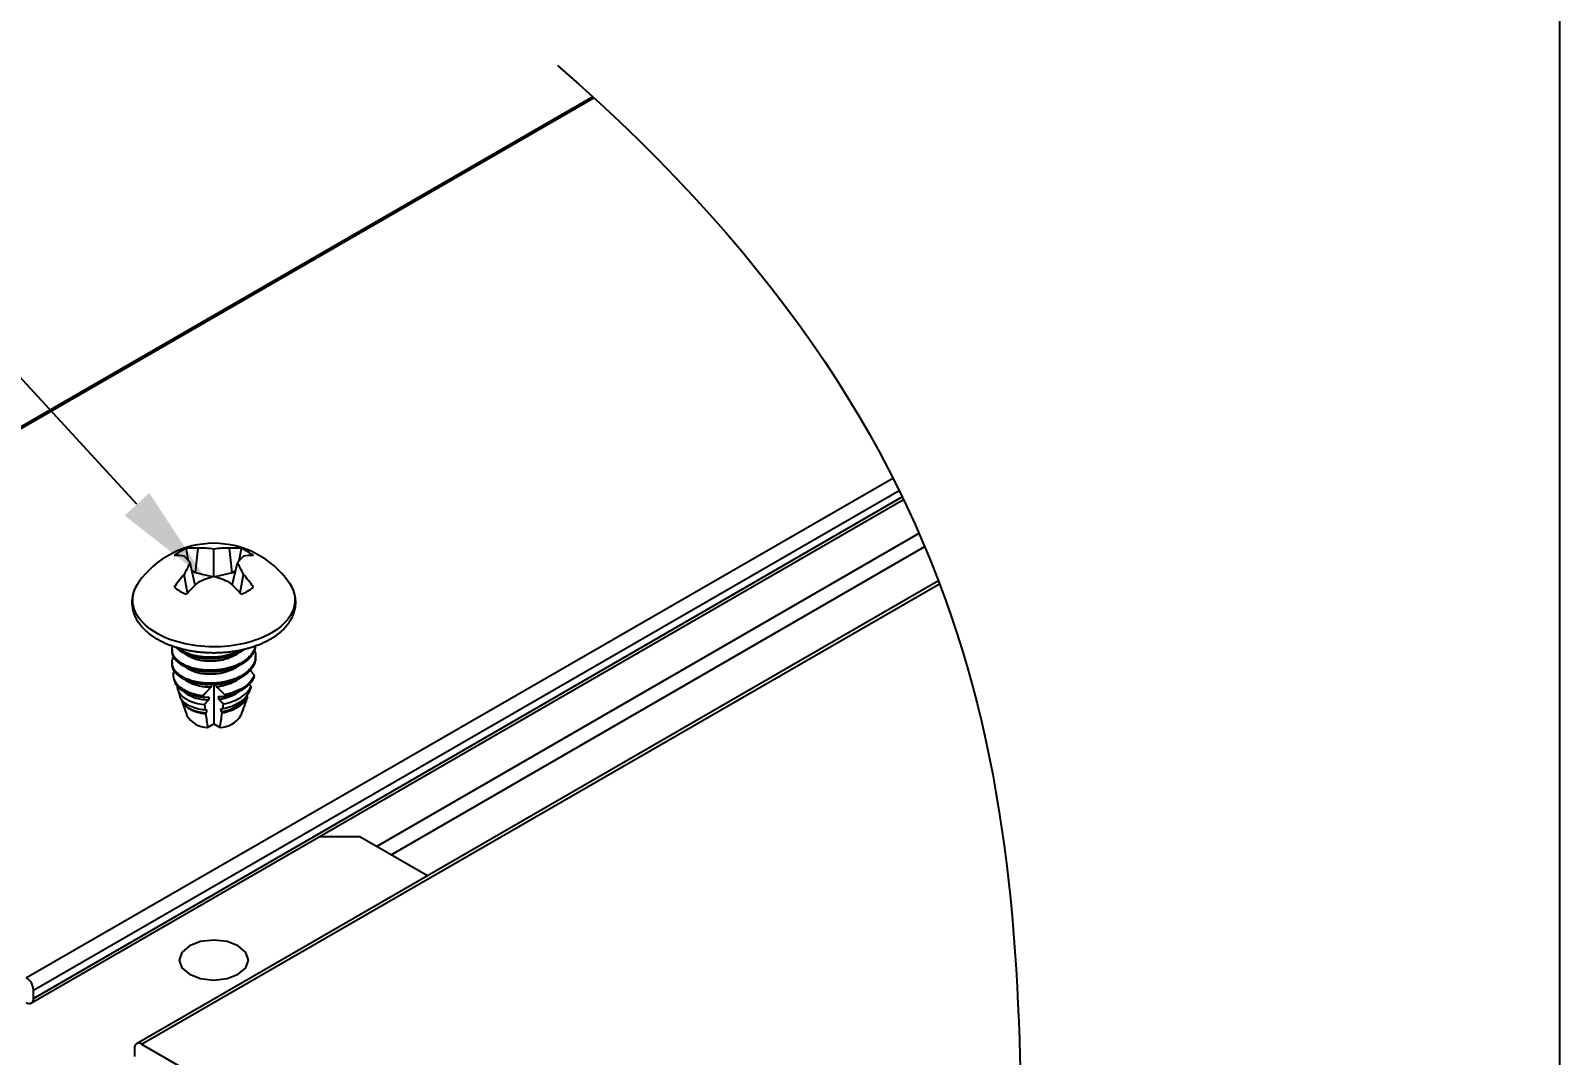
# Model space of a CAD drawing. Extents: x -0.6 to 13.4, y -11.2 to 0.
# Drawn here: x 10.409 to 13.414, y -7.496 to -5.482 of the extents above; entities that cross this region are included whole.
import ezdxf
from ezdxf import colors
from ezdxf.entities.mleader import LeaderData, LeaderLine
from ezdxf.math import Vec2, Vec3

# ---------------------------------------------------------------- set-up
doc = ezdxf.new("R2010")
doc.units = 0
doc.header["$LTSCALE"] = 0.5
doc.header["$MEASUREMENT"] = 0
for name, color, linetype in [('Dimension', 10, 'CONTINUOUS'), ('FAB DWG', 221, 'CONTINUOUS'), ('Hardware', 242, 'CONTINUOUS'), ('Housing', 150, 'CONTINUOUS'), ('Mounting', 4, 'CONTINUOUS')]:
    doc.layers.add(name, color=color, linetype=linetype)
doc.layers.add('Text-Unprinted', color=131, linetype='CONTINUOUS', plot=False)
doc.styles.get("Standard").update_dxf_attribs({"font": 'arial.ttf'})

msp = doc.modelspace()

# ---------------------------------------------------------------- linework, layer by layer
at = {"layer": 'Dimension', "transparency": 16777216}
msp.add_open_spline([(11.4446, -5.5505), (12.3518, -6.3377), (12.3576, -7.8689), (12.3634, -9.4002), (13.0545, -10.5445)], degree=3, knots=[0.073665, 0.073665, 0.073665, 0.073665, 1, 2, 2, 2, 2], dxfattribs=at)
at = {"layer": 'Hardware', "linetype": 'Continuous', "lineweight": 25, "transparency": 16777216}
for p, q in [((10.733, -6.5478), (10.7383, -6.4997)), ((10.7691, -6.5549), (10.7691, -6.5012)), ((10.8053, -6.5478), (10.8, -6.4997)), ((10.819, -6.5241), (10.8233, -6.5001)), ((10.7173, -6.5875), (10.711, -6.551)), ((10.7328, -6.5718), (10.7226, -6.528)), ((10.733, -6.5478), (10.7263, -6.5439)), ((10.7664, -6.5558), (10.733, -6.5478)), ((10.8053, -6.5478), (10.7719, -6.5558)), ((10.812, -6.5439), (10.8053, -6.5478)), ((10.8054, -6.5718), (10.8157, -6.528)), ((10.821, -6.5875), (10.8272, -6.551)), ((10.9167, -6.5664), (10.9169, -6.5667)), ((10.6871, -6.6983), (10.6871, -6.7015)), ((10.6871, -6.7239), (10.6871, -6.727)), ((10.8511, -6.7143), (10.8511, -6.7111)), ((10.6908, -6.7569), (10.6928, -6.7627)), ((10.6982, -6.7779), (10.7032, -6.7919)), ((10.7479, -6.7891), (10.7484, -6.7927)), ((10.7691, -6.7664), (10.7691, -6.8447)), ((10.7901, -6.7907), (10.7906, -6.7876)), ((10.7906, -6.7876), (10.7906, -6.7876)), ((10.8336, -6.7899), (10.8351, -6.7917)), ((10.8423, -6.7713), (10.8387, -6.7815)), ((10.7054, -6.7981), (10.7158, -6.8274)), ((10.7505, -6.8068), (10.752, -6.8174)), ((10.7866, -6.8154), (10.788, -6.8054)), ((10.7569, -6.8518), (10.7691, -6.8447)), ((10.7691, -6.8447), (10.7814, -6.8518))]:
    msp.add_line(p, q, dxfattribs=at)
at = {"layer": 'Hardware', "linetype": 'Continuous', "lineweight": 25, "transparency": 16777216, "flags": 128}
msp.add_lwpolyline([(10.9169, -6.5667), (10.9183, -6.5688), (10.9209, -6.5731), (10.9232, -6.5775), (10.9251, -6.582), (10.9265, -6.5865), (10.9276, -6.591), (10.9283, -6.5956), (10.9286, -6.6002), (10.9285, -6.6048), (10.928, -6.6093), (10.9271, -6.6139), (10.9258, -6.6184), (10.9242, -6.6229), (10.9221, -6.6274), (10.9197, -6.6317), (10.9169, -6.636), (10.9137, -6.6402), (10.9101, -6.6443), (10.9062, -6.6483), (10.902, -6.6522), (10.8975, -6.656), (10.8926, -6.6596), (10.8874, -6.6631), (10.8819, -6.6664), (10.8761, -6.6696), (10.8701, -6.6726), (10.8638, -6.6754), (10.8573, -6.678), (10.8506, -6.6805), (10.8437, -6.6827), (10.8365, -6.6848), (10.8293, -6.6866), (10.8218, -6.6882), (10.8142, -6.6896), (10.8066, -6.6908), (10.7988, -6.6918), (10.7909, -6.6925), (10.783, -6.693), (10.7751, -6.6933), (10.7672, -6.6934), (10.7592, -6.6932), (10.7513, -6.6928), (10.7434, -6.6922), (10.7356, -6.6913), (10.7279, -6.6902), (10.7202, -6.6889), (10.7127, -6.6874), (10.7054, -6.6857), (10.6982, -6.6838), (10.6911, -6.6816), (10.6843, -6.6793), (10.6777, -6.6767), (10.6713, -6.674), (10.6651, -6.6711), (10.6592, -6.668), (10.6536, -6.6648), (10.6483, -6.6614), (10.6432, -6.6578), (10.6385, -6.6541), (10.6341, -6.6503), (10.6301, -6.6464), (10.6263, -6.6423), (10.623, -6.6381), (10.62, -6.6339), (10.6174, -6.6295), (10.6151, -6.6251), (10.6132, -6.6207), (10.6118, -6.6162), (10.6107, -6.6116), (10.61, -6.6071), (10.6097, -6.6025), (10.6098, -6.5979), (10.6103, -6.5933), (10.6112, -6.5887), (10.6125, -6.5842), (10.6141, -6.5797), (10.6162, -6.5753), (10.6186, -6.5709), (10.6214, -6.5667)], dxfattribs=at)
at = {"layer": 'Hardware', "linetype": 'Continuous', "lineweight": 25, "transparency": 16777216}
for centre, radius, start, end in [((10.7691, -6.6705), 0.1806, 35.088, 144.912), ((10.7471, -6.5831), 0.089, 111.1734, 128.8212), ((10.6948, -6.5909), 0.0773, 77.8855, 92.5937), ((10.6319, -6.5994), 0.1155, 38.183, 46.6966), ((10.7283, -6.588), 0.0889, 83.5452, 98.6296), ((10.7455, -6.6663), 0.1668, 81.8505, 92.4696), ((10.7928, -6.6663), 0.1668, 87.5304, 98.1495), ((10.81, -6.588), 0.0889, 81.3704, 96.4548), ((10.9064, -6.5994), 0.1155, 133.3034, 141.817), ((10.7911, -6.5831), 0.089, 51.1788, 68.8266), ((10.8435, -6.5909), 0.0773, 87.4063, 102.1145), ((10.8821, -6.7046), 0.2299, 138.0627, 146.0598), ((10.8937, -6.6287), 0.1984, 149.535, 156.9599), ((10.6446, -6.6287), 0.1984, 23.0401, 30.465), ((10.6562, -6.7046), 0.2299, 33.9402, 41.9373), ((10.7471, -6.5069), 0.089, 231.1788, 248.8266), ((10.9763, -6.8293), 0.3544, 132.191, 137.5116), ((10.8493, -6.8101), 0.2675, 107.4467, 114.5241), ((10.6889, -6.8101), 0.2675, 65.4759, 72.5533), ((10.562, -6.8293), 0.3544, 42.4884, 47.809), ((10.7911, -6.5069), 0.089, 291.1734, 308.8212), ((10.7691, -6.6256), 0.1408, 262.8484, 277.1516), ((10.7807, -6.6984), 0.0898, 276.319, 311.1347), ((10.7307, -6.7893), 0.0268, 192.2637, 219.5899), ((10.7574, -6.8039), 0.0478, 209.4038, 269.3731), ((10.7802, -6.8026), 0.0492, 271.3485, 328.6462)]:
    msp.add_arc(centre, radius, start, end, dxfattribs=at)
for major_axis, ratio, start_param, end_param in [((0.0551, 0.5797), 0.104683, 5.187803, 5.194622), ((0.0623, 0.5129), 0.103906, 1.078707, 1.084107), ((0.0495, 0.4071), 0.103906, 1.008321, 1.0268), ((0.0495, 0.4071), 0.103906, 0.931604, 0.951243), ((-0.0495, 0.4071), 0.103906, 5.334093, 5.351678), ((-0.0495, 0.4071), 0.103906, 5.26015, 5.278251), ((-0.0623, 0.5129), 0.103906, 5.202957, 5.204479), ((0.0495, 0.4071), 0.103906, 1.080833, 1.098422), ((-0.0495, 0.4071), 0.103906, 5.189906, 5.207169)]:
    msp.add_ellipse((10.7691, -7.0133), major_axis=major_axis, ratio=ratio, start_param=start_param, end_param=end_param, dxfattribs=at)
for points, knots in [([(10.7192, -6.5241), (10.719, -6.5228), (10.7176, -6.5148), (10.7162, -6.5068), (10.715, -6.5001)], [0, 0, 0, 0, 0.158318, 1, 1, 1, 1]), ([(10.6214, -6.5667), (10.6212, -6.567), (10.6199, -6.5688), (10.6178, -6.5721), (10.6153, -6.5767), (10.6132, -6.5813), (10.6115, -6.5859), (10.6101, -6.5906), (10.6091, -6.5953), (10.6084, -6.6001), (10.6081, -6.6048), (10.6082, -6.6095), (10.6086, -6.6143), (10.6094, -6.6189), (10.6105, -6.6236), (10.612, -6.6282), (10.6138, -6.6328), (10.616, -6.6372), (10.6185, -6.6417), (10.6214, -6.646), (10.6246, -6.6503), (10.6281, -6.6545), (10.632, -6.6585), (10.6362, -6.6625), (10.6407, -6.6663), (10.6455, -6.6699), (10.6505, -6.6735), (10.6559, -6.6768), (10.6615, -6.68), (10.6673, -6.683), (10.6733, -6.6859), (10.6796, -6.6885), (10.686, -6.691), (10.6927, -6.6932), (10.6995, -6.6953), (10.7064, -6.6972), (10.7135, -6.6989), (10.7206, -6.7003), (10.7279, -6.7016), (10.7353, -6.7027), (10.7428, -6.7035), (10.7503, -6.7041), (10.7578, -6.7046), (10.7654, -6.7048), (10.773, -6.7048), (10.7805, -6.7046), (10.7881, -6.7041), (10.7956, -6.7035), (10.803, -6.7027), (10.8104, -6.7016), (10.8177, -6.7003), (10.8249, -6.6989), (10.832, -6.6972), (10.8389, -6.6953), (10.8457, -6.6932), (10.8523, -6.6909), (10.8587, -6.6885), (10.865, -6.6858), (10.8711, -6.683), (10.8769, -6.68), (10.8825, -6.6768), (10.8878, -6.6734), (10.8929, -6.6699), (10.8977, -6.6662), (10.9023, -6.6623), (10.9065, -6.6583), (10.9104, -6.6542), (10.914, -6.65), (10.9172, -6.6456), (10.9201, -6.6412), (10.9226, -6.6366), (10.9248, -6.632), (10.9266, -6.6274), (10.928, -6.6227), (10.9291, -6.618), (10.9298, -6.6132), (10.9302, -6.6085), (10.9302, -6.6038), (10.9298, -6.599), (10.9291, -6.5944), (10.928, -6.5897), (10.9265, -6.5851), (10.9248, -6.5805), (10.9226, -6.576), (10.9201, -6.5716), (10.9181, -6.5684), (10.9169, -6.5667), (10.9167, -6.5664)], [0, 0, 0, 0, 0.002742, 0.014792, 0.02675, 0.038606, 0.050361, 0.062016, 0.073582, 0.085074, 0.096511, 0.107915, 0.119309, 0.130711, 0.142145, 0.153631, 0.165189, 0.176832, 0.188568, 0.200401, 0.212328, 0.224344, 0.236437, 0.248595, 0.260805, 0.273053, 0.285328, 0.297619, 0.309918, 0.322218, 0.334513, 0.3468, 0.359077, 0.371344, 0.383599, 0.395844, 0.408079, 0.420304, 0.432521, 0.44473, 0.456934, 0.469132, 0.481327, 0.493519, 0.505711, 0.517904, 0.530097, 0.542294, 0.554495, 0.566701, 0.578915, 0.591136, 0.603368, 0.61561, 0.627863, 0.64013, 0.65241, 0.664704, 0.677011, 0.689331, 0.701661, 0.714, 0.726341, 0.738677, 0.750999, 0.763297, 0.775558, 0.787767, 0.79991, 0.811973, 0.823944, 0.835815, 0.847584, 0.859252, 0.87083, 0.882331, 0.893775, 0.905182, 0.916577, 0.927977, 0.939404, 0.950882, 0.962429, 0.974059, 0.985782, 0.997601, 1, 1, 1, 1]), ([(10.7112, -6.7286), (10.7088, -6.7273), (10.704, -6.7246), (10.6981, -6.72), (10.6932, -6.715), (10.6897, -6.7095), (10.6876, -6.7039), (10.687, -6.6982), (10.6873, -6.6941), (10.6881, -6.692), (10.6882, -6.6917)], [0, 0, 0, 0, 0.135001, 0.273551, 0.414575, 0.556868, 0.699162, 0.840185, 0.978736, 1, 1, 1, 1]), ([(10.7112, -6.7318), (10.7088, -6.7305), (10.704, -6.7278), (10.6981, -6.7232), (10.6932, -6.7181), (10.6897, -6.7127), (10.6875, -6.7071), (10.6873, -6.7034), (10.6872, -6.7015)], [0, 0, 0, 0, 0.161612, 0.327474, 0.496296, 0.666639, 0.836981, 1, 1, 1, 1]), ([(10.7112, -6.7063), (10.7088, -6.7049), (10.704, -6.7023), (10.6985, -6.6981), (10.6958, -6.6951), (10.6946, -6.6938)], [0, 0, 0, 0, 0.354516, 0.718354, 1, 1, 1, 1]), ([(10.7112, -6.7031), (10.7088, -6.7018), (10.7044, -6.6994), (10.7009, -6.6965), (10.6993, -6.6952)], [0, 0, 0, 0, 0.539607, 1, 1, 1, 1]), ([(10.8509, -6.6914), (10.8508, -6.6928), (10.8505, -6.6964), (10.8485, -6.7021), (10.8452, -6.7083), (10.8405, -6.7144), (10.8345, -6.7202), (10.8273, -6.7255), (10.819, -6.7302), (10.81, -6.7342), (10.8004, -6.7375), (10.7904, -6.7399), (10.7801, -6.7416), (10.7695, -6.7425), (10.7586, -6.7427), (10.7479, -6.742), (10.7375, -6.7406), (10.7278, -6.7383), (10.7189, -6.7354), (10.7137, -6.733), (10.7112, -6.7318)], [0, 0, 0, 0, 0.036301, 0.09137, 0.14644, 0.202957, 0.260483, 0.318528, 0.376572, 0.434098, 0.490616, 0.545685, 0.600754, 0.657272, 0.714798, 0.772843, 0.830887, 0.888413, 0.944931, 1, 1, 1, 1]), ([(10.8505, -6.6915), (10.8505, -6.6918), (10.8502, -6.6943), (10.8485, -6.6989), (10.8452, -6.7051), (10.8405, -6.7112), (10.8345, -6.717), (10.8273, -6.7223), (10.819, -6.727), (10.81, -6.7311), (10.8004, -6.7343), (10.7904, -6.7367), (10.7801, -6.7384), (10.7695, -6.7393), (10.7586, -6.7395), (10.7479, -6.7388), (10.7375, -6.7374), (10.7278, -6.7351), (10.7189, -6.7322), (10.7137, -6.7298), (10.7112, -6.7286)], [0, 0, 0, 0, 0.008442, 0.065103, 0.121764, 0.179916, 0.239105, 0.298827, 0.358549, 0.417739, 0.47589, 0.532551, 0.589213, 0.647364, 0.706553, 0.766276, 0.825998, 0.885187, 0.943339, 1, 1, 1, 1]), ([(10.8303, -6.6975), (10.8293, -6.6983), (10.8259, -6.7009), (10.819, -6.7047), (10.81, -6.7087), (10.8004, -6.712), (10.7904, -6.7144), (10.7801, -6.7161), (10.7695, -6.717), (10.7586, -6.7172), (10.7479, -6.7165), (10.7375, -6.715), (10.7278, -6.7128), (10.7189, -6.7099), (10.7137, -6.7075), (10.7112, -6.7063)], [0, 0, 0, 0, 0.03623, 0.118319, 0.199676, 0.279605, 0.357487, 0.435369, 0.515298, 0.596654, 0.678743, 0.760832, 0.842189, 0.922118, 1, 1, 1, 1]), ([(10.8226, -6.6993), (10.8214, -6.7), (10.8175, -6.7023), (10.81, -6.7055), (10.8004, -6.7088), (10.7904, -6.7112), (10.7801, -6.7129), (10.7695, -6.7138), (10.7586, -6.714), (10.7479, -6.7133), (10.7375, -6.7119), (10.7278, -6.7096), (10.7189, -6.7067), (10.7137, -6.7043), (10.7112, -6.7031)], [0, 0, 0, 0, 0.0404, 0.128946, 0.21594, 0.300704, 0.385469, 0.472462, 0.561009, 0.650352, 0.739696, 0.828242, 0.915235, 1, 1, 1, 1]), ([(10.849, -6.6999), (10.8496, -6.7015), (10.8509, -6.7052), (10.8513, -6.7113), (10.8506, -6.718), (10.8486, -6.7244), (10.8452, -6.7306), (10.8405, -6.7367), (10.8345, -6.7425), (10.8273, -6.7478), (10.819, -6.7526), (10.81, -6.7566), (10.8004, -6.7598), (10.7904, -6.7622), (10.7801, -6.7639), (10.7695, -6.7649), (10.7586, -6.765), (10.7479, -6.7644), (10.7375, -6.7629), (10.7278, -6.7606), (10.7189, -6.7578), (10.7137, -6.7553), (10.7112, -6.7541)], [0, 0, 0, 0, 0.035243, 0.086738, 0.137331, 0.186627, 0.235923, 0.286516, 0.338011, 0.38997, 0.441929, 0.493425, 0.544017, 0.593313, 0.64261, 0.693202, 0.744698, 0.796657, 0.848616, 0.900111, 0.950704, 1, 1, 1, 1]), ([(10.7112, -6.7541), (10.7088, -6.7528), (10.704, -6.7501), (10.6981, -6.7455), (10.6932, -6.7405), (10.6897, -6.735), (10.6876, -6.7294), (10.6869, -6.7237), (10.6876, -6.7181), (10.6892, -6.7144), (10.6899, -6.7127)], [0, 0, 0, 0, 0.121282, 0.245753, 0.372446, 0.50028, 0.628113, 0.754806, 0.879277, 1, 1, 1, 1]), ([(10.7112, -6.7573), (10.7088, -6.756), (10.704, -6.7533), (10.6981, -6.7487), (10.6932, -6.7437), (10.6897, -6.7382), (10.6875, -6.7327), (10.6873, -6.7289), (10.6872, -6.727)], [0, 0, 0, 0, 0.161612, 0.327474, 0.496296, 0.666639, 0.836981, 1, 1, 1, 1]), ([(10.7231, -6.7137), (10.7213, -6.7127), (10.7175, -6.7106), (10.7142, -6.7083), (10.7129, -6.707), (10.7129, -6.707)], [0, 0, 0, 0, 0.489573, 0.992074, 1, 1, 1, 1]), ([(10.8186, -6.7048), (10.8175, -6.7056), (10.8145, -6.708), (10.8087, -6.7113), (10.8016, -6.7146), (10.7939, -6.7173), (10.786, -6.7193), (10.7778, -6.7207), (10.7694, -6.7216), (10.7608, -6.7218), (10.7522, -6.7214), (10.744, -6.7204), (10.7363, -6.7187), (10.7292, -6.7165), (10.7251, -6.7146), (10.7231, -6.7137)], [0, 0, 0, 0, 0.048037, 0.129128, 0.209492, 0.28844, 0.365358, 0.442275, 0.521224, 0.601588, 0.682679, 0.76377, 0.844134, 0.923083, 1, 1, 1, 1]), ([(10.8186, -6.7303), (10.8175, -6.7311), (10.8145, -6.7335), (10.8087, -6.7368), (10.8016, -6.7401), (10.7939, -6.7428), (10.786, -6.7448), (10.7778, -6.7462), (10.7694, -6.7471), (10.7608, -6.7473), (10.7522, -6.7469), (10.744, -6.7459), (10.7363, -6.7442), (10.7292, -6.742), (10.7251, -6.7401), (10.7231, -6.7392)], [0, 0, 0, 0, 0.048037, 0.129128, 0.209492, 0.28844, 0.365358, 0.442275, 0.521224, 0.601588, 0.682679, 0.76377, 0.844134, 0.923083, 1, 1, 1, 1]), ([(10.8511, -6.7143), (10.8511, -6.7144), (10.8514, -6.7167), (10.8505, -6.7212), (10.8486, -6.7276), (10.8452, -6.7338), (10.8405, -6.7399), (10.8345, -6.7457), (10.8276, -6.7508), (10.8201, -6.7552), (10.8123, -6.7588), (10.8041, -6.7618), (10.7956, -6.7643), (10.7897, -6.7654), (10.7868, -6.766)], [0, 0, 0, 0, 0.003366, 0.099584, 0.193336, 0.287088, 0.383305, 0.481239, 0.580056, 0.666213, 0.751784, 0.836207, 0.918965, 1, 1, 1, 1]), ([(10.6912, -6.7401), (10.691, -6.7407), (10.69, -6.7428), (10.6894, -6.7465), (10.6893, -6.7513), (10.6903, -6.756), (10.6923, -6.7606), (10.6952, -6.7652), (10.6994, -6.7697), (10.7048, -6.7743), (10.7097, -6.7771), (10.7121, -6.7785)], [0, 0, 0, 0, 0.03974, 0.153195, 0.267003, 0.380459, 0.495235, 0.610376, 0.725152, 0.862576, 1, 1, 1, 1]), ([(10.7512, -6.7677), (10.7435, -6.7671), (10.736, -6.7659), (10.7225, -6.7623), (10.7164, -6.76), (10.7112, -6.7573)], [0, 0, 0, 0, 0.5, 0.5, 1, 1, 1, 1]), ([(10.7231, -6.7392), (10.7213, -6.7382), (10.7175, -6.7362), (10.7142, -6.7339), (10.7129, -6.7326), (10.7129, -6.7325)], [0, 0, 0, 0, 0.489573, 0.992074, 1, 1, 1, 1]), ([(10.7231, -6.7647), (10.7213, -6.7637), (10.7175, -6.7617), (10.7142, -6.7594), (10.7129, -6.7581), (10.7129, -6.7581)], [0, 0, 0, 0, 0.4913644, 0.995704, 1, 1, 1, 1]), ([(10.8186, -6.7557), (10.8175, -6.7566), (10.8144, -6.7591), (10.8082, -6.7626), (10.8005, -6.7661), (10.7922, -6.7688), (10.7836, -6.7708), (10.7777, -6.7716), (10.7747, -6.772)], [0, 0, 0, 0, 0.1035, 0.28793, 0.47045, 0.649268, 0.823305, 1, 1, 1, 1]), ([(10.8485, -6.7496), (10.8467, -6.7537), (10.8441, -6.7579), (10.837, -6.7659), (10.8326, -6.7697), (10.8222, -6.7765), (10.8163, -6.7794), (10.8038, -6.7843), (10.7972, -6.7862), (10.7906, -6.7876)], [0, 0, 0, 0, 0.25, 0.25, 0.5, 0.5, 0.75, 0.75, 1, 1, 1, 1]), ([(10.8406, -6.7395), (10.8408, -6.7398), (10.8423, -6.7416), (10.8449, -6.745), (10.8473, -6.7481), (10.8485, -6.7496)], [0, 0, 0, 0, 0.095149, 0.547562, 1, 1, 1, 1]), ([(10.7133, -6.783), (10.7109, -6.7816), (10.7073, -6.7796), (10.7032, -6.7765), (10.7003, -6.7739), (10.6976, -6.7711), (10.6953, -6.7679), (10.6937, -6.7651), (10.6931, -6.7633), (10.6929, -6.7626)], [0, 0, 0, 0, 0.238465, 0.360183, 0.4819, 0.623858, 0.765817, 0.911889, 1, 1, 1, 1]), ([(10.6971, -6.7702), (10.697, -6.7708), (10.6969, -6.7724), (10.6974, -6.7752), (10.6983, -6.7784), (10.6997, -6.7815), (10.7017, -6.7845), (10.7041, -6.7875), (10.7074, -6.7907), (10.7117, -6.794), (10.7155, -6.7962), (10.7174, -6.7973)], [0, 0, 0, 0, 0.05977, 0.16705, 0.27433, 0.379775, 0.485221, 0.593729, 0.702237, 0.850089, 1, 1, 1, 1]), ([(10.7208, -6.8092), (10.7196, -6.8085), (10.7172, -6.8072), (10.7139, -6.805), (10.7109, -6.8027), (10.7083, -6.8002), (10.7062, -6.7977), (10.7045, -6.795), (10.7035, -6.793), (10.7032, -6.792), (10.7032, -6.7919)], [0, 0, 0, 0, 0.137923, 0.275846, 0.417543, 0.55924, 0.701168, 0.843097, 0.989136, 1, 1, 1, 1]), ([(10.7231, -6.7903), (10.7213, -6.7893), (10.7175, -6.7872), (10.7134, -6.7842), (10.7115, -6.7822), (10.7108, -6.7815)], [0, 0, 0, 0, 0.3845, 0.779154, 1, 1, 1, 1]), ([(10.7121, -6.7785), (10.717, -6.7812), (10.7225, -6.7834), (10.7346, -6.7869), (10.7412, -6.7883), (10.7479, -6.7891)], [0, 0, 0, 0, 0.5, 0.5, 1, 1, 1, 1]), ([(10.7634, -6.7727), (10.7558, -6.7728), (10.7482, -6.7722), (10.7344, -6.7694), (10.7282, -6.7673), (10.7231, -6.7647)], [0, 0, 0, 0, 0.5, 0.5, 1, 1, 1, 1]), ([(10.7586, -6.7982), (10.7518, -6.798), (10.7451, -6.7972), (10.7331, -6.7944), (10.7277, -6.7925), (10.7231, -6.7903)], [0, 0, 0, 0, 0.5, 0.5, 1, 1, 1, 1]), ([(10.7634, -6.7727), (10.7607, -6.7755), (10.758, -6.7783), (10.7554, -6.7812), (10.754, -6.7826), (10.7527, -6.784), (10.7514, -6.7854), (10.7502, -6.7866), (10.7491, -6.7879), (10.7479, -6.7891)], [0, 0, 0, 0, 0.0003045363, 0.0003045363, 0.0003045363, 0.0004568481, 0.0004568481, 0.0004568481, 0.000587397, 0.000587397, 0.000587397, 0.000587397]), ([(10.7484, -6.7927), (10.749, -6.7927), (10.7495, -6.7927), (10.7501, -6.7927), (10.7512, -6.7926), (10.7523, -6.7925), (10.7534, -6.7924), (10.7555, -6.7923), (10.7576, -6.7921), (10.7597, -6.7919)], [0.0000695081, 0.0000695081, 0.0000695081, 0.0000695081, 0.0001386637, 0.0001386637, 0.0001386637, 0.0002773283, 0.0002773283, 0.0002773283, 0.0005446923, 0.0005446923, 0.0005446923, 0.0005446923]), ([(10.7512, -6.7677), (10.7523, -6.7676), (10.7534, -6.7676), (10.7545, -6.7675), (10.7562, -6.7673), (10.7579, -6.7672), (10.7596, -6.767), (10.7613, -6.7668), (10.763, -6.7666), (10.7647, -6.7663)], [0, 0, 0, 0, 0.0001386643, 0.0001386643, 0.0001386643, 0.0003506124, 0.0003506124, 0.0003506124, 0.0005626753, 0.0005626753, 0.0005626753, 0.0005626753]), ([(10.7906, -6.7876), (10.7893, -6.7863), (10.788, -6.7849), (10.7866, -6.7836), (10.7853, -6.7823), (10.784, -6.781), (10.7827, -6.7797), (10.78, -6.7771), (10.7774, -6.7745), (10.7747, -6.772)], [0, 0, 0, 0, 0.0001468909, 0.0001468909, 0.0001468909, 0.000293784, 0.000293784, 0.000293784, 0.000587968, 0.000587968, 0.000587968, 0.000587968]), ([(10.7783, -6.7907), (10.7805, -6.7907), (10.7826, -6.7907), (10.7847, -6.7907), (10.7858, -6.7907), (10.7869, -6.7907), (10.7879, -6.7907), (10.7887, -6.7907), (10.7894, -6.7907), (10.7901, -6.7907)], [0, 0, 0, 0, 0.0002790799, 0.0002790799, 0.0002790799, 0.0004186284, 0.0004186284, 0.0004186284, 0.0005157573, 0.0005157573, 0.0005157573, 0.0005157573]), ([(10.7791, -6.7659), (10.7795, -6.7659), (10.7809, -6.766), (10.7835, -6.766), (10.7857, -6.766), (10.7868, -6.766)], [0, 0, 0, 0, 0.1343069, 0.5671483, 1, 1, 1, 1]), ([(10.8195, -6.7806), (10.8181, -6.7817), (10.8149, -6.7842), (10.809, -6.7877), (10.8021, -6.7909), (10.7948, -6.7935), (10.7873, -6.7956), (10.7821, -6.7965), (10.7795, -6.7969)], [0, 0, 0, 0, 0.138958, 0.315994, 0.491562, 0.664266, 0.832847, 1, 1, 1, 1]), ([(10.7855, -6.8232), (10.7914, -6.8221), (10.797, -6.8205), (10.8076, -6.8165), (10.8125, -6.8141), (10.8212, -6.8087), (10.825, -6.8055), (10.8311, -6.7989), (10.8335, -6.7954), (10.8351, -6.7917)], [0, 0, 0, 0, 0.25, 0.25, 0.5, 0.5, 0.75, 0.75, 1, 1, 1, 1]), ([(10.8387, -6.7815), (10.837, -6.7854), (10.8345, -6.7892), (10.828, -6.7963), (10.824, -6.7996), (10.8148, -6.8056), (10.8098, -6.8081), (10.7987, -6.8125), (10.7927, -6.8142), (10.7866, -6.8154)], [0, 0, 0, 0, 0.25, 0.25, 0.5, 0.5, 0.75, 0.75, 1, 1, 1, 1]), ([(10.788, -6.8054), (10.8009, -6.803), (10.8128, -6.7985), (10.827, -6.7896), (10.8311, -6.7863), (10.8379, -6.7791), (10.8405, -6.7752), (10.8423, -6.7713)], [0, 0, 0, 0, 0.5, 0.5, 0.75, 0.75, 1, 1, 1, 1]), ([(10.8397, -6.766), (10.837, -6.7689), (10.8338, -6.7716), (10.8267, -6.7767), (10.8227, -6.7791), (10.8142, -6.7833), (10.8097, -6.7851), (10.8002, -6.7883), (10.7952, -6.7897), (10.7901, -6.7907)], [0, 0, 0, 0, 0.25, 0.25, 0.5, 0.5, 0.75, 0.75, 1, 1, 1, 1]), ([(10.8388, -6.7669), (10.8392, -6.7674), (10.8404, -6.7688), (10.8415, -6.7703), (10.8423, -6.7713)], [0, 0, 0, 0, 0.330649, 1, 1, 1, 1]), ([(10.7174, -6.7973), (10.722, -6.7998), (10.7271, -6.8018), (10.7383, -6.805), (10.7442, -6.8061), (10.7505, -6.8068)], [0, 0, 0, 0, 0.5, 0.5, 1, 1, 1, 1]), ([(10.752, -6.8174), (10.7461, -6.8169), (10.7405, -6.8159), (10.73, -6.8132), (10.7251, -6.8114), (10.7208, -6.8092)], [0, 0, 0, 0, 0.5, 0.5, 1, 1, 1, 1]), ([(10.7228, -6.8161), (10.727, -6.8183), (10.7316, -6.8201), (10.7418, -6.823), (10.7473, -6.824), (10.753, -6.8246)], [0, 0, 0, 0, 0.5, 0.5, 1, 1, 1, 1]), ([(10.754, -6.8235), (10.748, -6.8231), (10.7423, -6.8222), (10.7319, -6.8195), (10.7271, -6.8178), (10.7231, -6.8158)], [0, 0, 0, 0, 0.5, 0.5, 1, 1, 1, 1]), ([(10.7586, -6.7982), (10.7569, -6.8), (10.7553, -6.8017), (10.7536, -6.8035), (10.7526, -6.8046), (10.7515, -6.8057), (10.7505, -6.8068)], [0, 0, 0, 0, 0.0001874354, 0.0001874354, 0.0001874354, 0.0003074882, 0.0003074882, 0.0003074882, 0.0003074882]), ([(10.788, -6.8054), (10.7868, -6.8041), (10.7856, -6.8029), (10.7844, -6.8017), (10.7828, -6.8001), (10.7811, -6.7985), (10.7795, -6.7969)], [0.0000446368, 0.0000446368, 0.0000446368, 0.0000446368, 0.0001810115, 0.0001810115, 0.0001810115, 0.000362095, 0.000362095, 0.000362095, 0.000362095]), ([(10.8305, -6.7934), (10.8304, -6.7937), (10.8294, -6.7958), (10.8265, -6.7996), (10.8215, -6.8047), (10.8154, -6.8095), (10.8083, -6.8136), (10.8006, -6.817), (10.7925, -6.8198), (10.7868, -6.821), (10.784, -6.8217)], [0, 0, 0, 0, 0.016642, 0.157273, 0.300881, 0.446026, 0.587916, 0.72837, 0.866037, 1, 1, 1, 1])]:
    msp.add_open_spline(points, degree=3, knots=knots, dxfattribs=at)
for points in [[(10.8483, -6.7531), (10.8465, -6.7574), (10.8436, -6.7618), (10.8397, -6.766)], [(10.7484, -6.7927), (10.7352, -6.7914), (10.723, -6.788), (10.7133, -6.783)], [(10.8351, -6.7917), (10.8308, -6.8039), (10.8265, -6.816), (10.8223, -6.8282)], [(10.71, -6.8063), (10.7131, -6.81), (10.7174, -6.8133), (10.7228, -6.8161)], [(10.7231, -6.8158), (10.7179, -6.8132), (10.7133, -6.81), (10.71, -6.8063)], [(10.752, -6.8174), (10.753, -6.8174), (10.7541, -6.8173), (10.7551, -6.8172)], [(10.7829, -6.8155), (10.7841, -6.8155), (10.7854, -6.8155), (10.7866, -6.8154)], [(10.7855, -6.8232), (10.785, -6.8227), (10.7845, -6.8222), (10.784, -6.8217)], [(10.754, -6.8235), (10.7537, -6.8239), (10.7533, -6.8242), (10.753, -6.8246)], [(10.753, -6.8246), (10.7543, -6.8336), (10.7556, -6.8427), (10.7569, -6.8518)], [(10.7814, -6.8518), (10.7828, -6.8422), (10.7841, -6.8327), (10.7855, -6.8232)]]:
    msp.add_open_spline(points, degree=3, dxfattribs=at)
at = {"layer": 'Housing', "linetype": 'Continuous', "lineweight": 25, "transparency": 16777216}
for p, q in [((11.514, -5.6123), (10.257, -6.3376)), ((10.257, -6.341), (11.5163, -5.6143)), ((10.4006, -7.3434), (12.1042, -6.3618)), ((10.4147, -7.3679), (12.1163, -6.386)), ((10.4147, -7.3842), (12.1225, -6.3988)), ((10.4105, -7.3931), (12.125, -6.4039)), ((11.0892, -7.0855), (12.1554, -6.4702)), ((11.1175, -7.1018), (12.1666, -6.4964)), ((12.1937, -6.5639), (10.6174, -7.4734)), ((10.6273, -7.4742), (12.1957, -6.5693)), ((10.4147, -7.3842), (10.4147, -7.3679)), ((10.6131, -7.4824), (10.6131, -7.4987)), ((10.6273, -7.4742), (11.5675, -8.017))]:
    msp.add_line(p, q, dxfattribs=at)
for centre, radius, start, end in [((10.384, -7.3693), 0.0307, 2.6055, 57.3945), ((10.4061, -7.3856), 0.00873, 230.7967, 9.214), ((10.6218, -7.481), 0.00873, 50.7967, 189.214)]:
    msp.add_arc(centre, radius, start, end, dxfattribs=at)
at = {"layer": 'Mounting', "linetype": 'Continuous', "lineweight": 25, "transparency": 16777216}
for p, q in [((11.0564, -7.0665), (10.9766, -7.0665)), ((11.189, -7.1431), (11.0564, -7.0665))]:
    msp.add_line(p, q, dxfattribs=at)
at = {"layer": 'Mounting', "transparency": 16777216}
msp.add_line((11.189, -7.1437), (11.189, -7.1431), dxfattribs=at)
at = {"layer": 'Mounting', "linetype": 'Continuous', "lineweight": 25, "transparency": 16777216, "flags": 128}
msp.add_lwpolyline([(10.8172, -7.2811), (10.7952, -7.2726), (10.7691, -7.2696), (10.7431, -7.2726), (10.7211, -7.2811), (10.7063, -7.2938), (10.7011, -7.3089), (10.7063, -7.3239), (10.7211, -7.3366), (10.7431, -7.3451), (10.7691, -7.3481), (10.7952, -7.3451), (10.8172, -7.3366), (10.832, -7.3239), (10.8371, -7.3089), (10.832, -7.2938), (10.8172, -7.2811)], dxfattribs=at)
at = {"layer": 'Text-Unprinted', "transparency": 16777216}
msp.add_lwpolyline([(0, 0), (13.4142, 0), (13.4142, -11.1923), (0, -11.1923)], close=True, dxfattribs=at)

# ---------------------------------------------------------------- leaders
at = {"layer": 'FAB DWG', "transparency": 16777216}
ml = msp.add_multileader_mtext('Standard', dxfattribs=at)
ml.set_content('HW00814', color=256)
ml.set_leader_properties()
ml.build(insert=Vec2(0, 0))
ml.multileader.update_dxf_attribs({"dogleg_length": 0.2323, "arrow_head_size": 0.2})
ctx = ml.context
ctx.base_point, ctx.char_height, ctx.arrow_head_size, ctx.landing_gap_size, ctx.plane_origin = Vec3(8.1671, -5.6581), 0.2, 0.2, 0.12, Vec3(11.0486, -6.068)
ctx.text_align_type = 2
notes = []
notes.append((ctx, [(1, (1, 1, 0), (9.9234, -5.6581), (-1, 0), 0.3098, [(0, [(10.7535, -6.5603)], 0, [])])]))
ctx.mtext.insert, ctx.mtext.width, ctx.mtext.defined_height, ctx.mtext.alignment, ctx.mtext.flow_direction = Vec3(9.5669, -5.5564), 2.307685, 0.426, 3, 5
for ctx, leaders in notes:
    for number, flags, end, landing, length, lines in leaders:
        leader = LeaderData()
        leader.index, (leader.has_last_leader_line, leader.has_dogleg_vector, leader.attachment_direction) = number, flags
        leader.last_leader_point, leader.dogleg_vector, leader.dogleg_length = Vec3(end), Vec3(landing), length
        for number, points, colour, breaks in lines:
            line = LeaderLine()
            line.index, line.vertices, line.color, line.breaks = number, Vec3.list(points), colors.encode_raw_color(colour), breaks
            leader.lines.append(line)
        ctx.leaders.append(leader)

doc.saveas('drawing.dxf')
